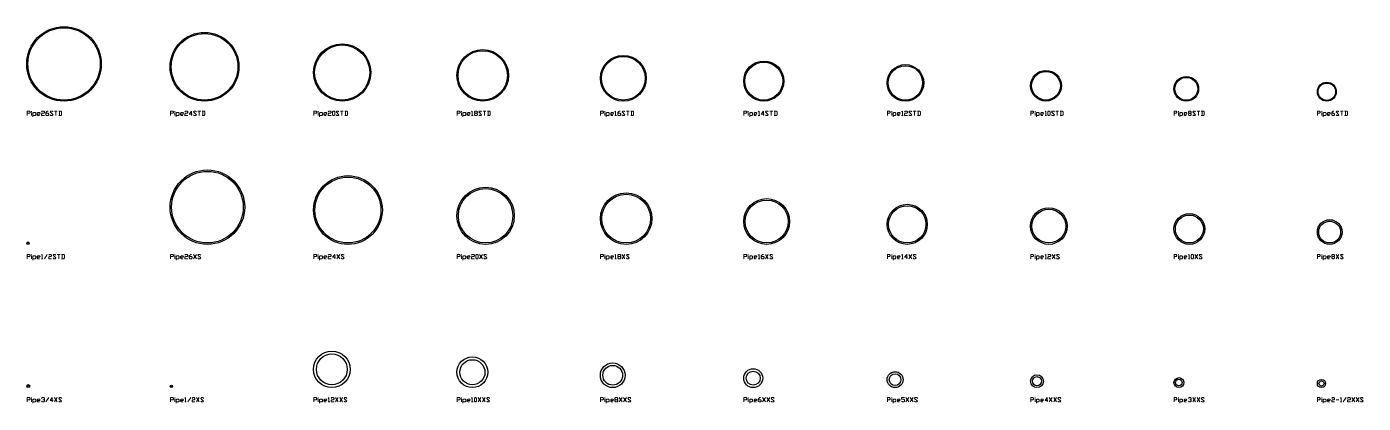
# Model space of a CAD drawing. Header units: inches. Extents: x 0 to 963, y -105 to 26.
# Drawn here: x 0 to 466, y -105.5 to 26 of the extents above; entities that cross this region are included whole.
import ezdxf

# ---------------------------------------------------------------- set-up
doc = ezdxf.new("R2010")
doc.units = ezdxf.units.IN
doc.header["$MEASUREMENT"] = 0
doc.layers.add('AISC_STEEL', color=7, linetype='Continuous')

msp = doc.modelspace()

# ---------------------------------------------------------------- linework, layer by layer
at = {"color": 3, "lineweight": 0}
for p, q in [((1.69, -3.74), (1.69, -3.48)), ((1.69, -5), (1.69, -3.99)), ((2.16, -5.47), (2.16, -3.99)), ((9.66, -3.48), (10.67, -3.48)), ((10.17, -3.48), (10.17, -5)), ((11.43, -3.48), (11.43, -5)), ((51.67, -3.74), (51.67, -3.48)), ((51.67, -5), (51.67, -3.99)), ((52.14, -5.47), (52.14, -3.99)), ((59.65, -3.48), (60.66, -3.48)), ((60.15, -3.48), (60.15, -5)), ((61.41, -3.48), (61.41, -5)), ((101.65, -3.74), (101.65, -3.48)), ((101.65, -5), (101.65, -3.99)), ((102.13, -5.47), (102.13, -3.99)), ((109.38, -3.48), (110.39, -3.48)), ((109.88, -3.48), (109.88, -5)), ((111.14, -3.48), (111.14, -5)), ((151.64, -3.74), (151.64, -3.48)), ((151.64, -5), (151.64, -3.99)), ((152.11, -5.47), (152.11, -3.99)), ((156.37, -4.24), (156.87, -4.24)), ((159.11, -3.48), (160.12, -3.48)), ((159.61, -3.48), (159.61, -5)), ((160.88, -3.48), (160.88, -5)), ((201.62, -3.74), (201.62, -3.48)), ((201.62, -5), (201.62, -3.99)), ((202.09, -5.47), (202.09, -3.99)), ((209.09, -3.48), (210.1, -3.48)), ((209.6, -3.48), (209.6, -5)), ((210.86, -3.48), (210.86, -5)), ((251.6, -3.74), (251.6, -3.48)), ((251.6, -5), (251.6, -3.99)), ((252.08, -5.47), (252.08, -3.99)), ((259.08, -3.48), (260.09, -3.48)), ((259.58, -3.48), (259.58, -5)), ((260.84, -3.48), (260.84, -5)), ((301.59, -3.74), (301.59, -3.48)), ((301.59, -5), (301.59, -3.99)), ((302.06, -5.47), (302.06, -3.99)), ((309.06, -3.48), (310.07, -3.48)), ((309.57, -3.48), (309.57, -5)), ((310.83, -3.48), (310.83, -5)), ((351.57, -3.74), (351.57, -3.48)), ((351.57, -5), (351.57, -3.99)), ((352.04, -5.47), (352.04, -3.99)), ((358.79, -3.48), (359.8, -3.48)), ((359.3, -3.48), (359.3, -5)), ((360.56, -3.48), (360.56, -5)), ((401.56, -3.74), (401.56, -3.48)), ((401.56, -5), (401.56, -3.99)), ((402.03, -5.47), (402.03, -3.99)), ((405.28, -4.24), (405.78, -4.24)), ((408.05, -3.48), (409.03, -3.48)), ((408.52, -3.48), (408.52, -5)), ((409.79, -3.48), (409.79, -5)), ((451.54, -3.74), (451.54, -3.48)), ((451.54, -5), (451.54, -3.99)), ((452.01, -5.47), (452.01, -3.99)), ((458.04, -3.48), (459.01, -3.48)), ((458.51, -3.48), (458.51, -5)), ((459.77, -3.48), (459.77, -5)), ((155.11, -5), (155.61, -5)), ((205.09, -5), (205.59, -5)), ((255.07, -5), (255.58, -5)), ((305.06, -5), (305.56, -5)), ((355.07, -5), (355.54, -5)), ((1.69, -53.72), (1.69, -53.47)), ((1.69, -54.98), (1.69, -53.97)), ((2.16, -55.49), (2.16, -53.97)), ((5.15, -54.98), (5.66, -54.98)), ((6.16, -54.98), (7.17, -53.47)), ((10.67, -53.47), (11.68, -53.47)), ((11.18, -53.47), (11.18, -54.98)), ((12.41, -53.47), (12.41, -54.98)), ((51.67, -53.72), (51.67, -53.47)), ((51.67, -54.98), (51.67, -53.97)), ((52.14, -55.49), (52.14, -53.97)), ((58.17, -54.98), (59.14, -53.47)), ((58.17, -53.47), (59.14, -54.98)), ((101.65, -53.72), (101.65, -53.47)), ((101.65, -54.98), (101.65, -53.97)), ((102.13, -55.49), (102.13, -53.97)), ((108.15, -54.98), (109.13, -53.47)), ((108.15, -53.47), (109.13, -54.98)), ((151.64, -53.72), (151.64, -53.47)), ((151.64, -54.98), (151.64, -53.97)), ((152.11, -55.49), (152.11, -53.97)), ((157.88, -54.98), (158.86, -53.47)), ((157.88, -53.47), (158.86, -54.98)), ((201.62, -53.72), (201.62, -53.47)), ((201.62, -54.98), (201.62, -53.97)), ((202.09, -55.49), (202.09, -53.97)), ((205.09, -54.98), (205.59, -54.98)), ((206.35, -54.22), (206.86, -54.22)), ((207.61, -54.98), (208.59, -53.47)), ((207.61, -53.47), (208.59, -54.98)), ((251.6, -53.72), (251.6, -53.47)), ((251.6, -54.98), (251.6, -53.97)), ((252.08, -55.49), (252.08, -53.97)), ((255.07, -54.98), (255.58, -54.98)), ((257.6, -54.98), (258.57, -53.47)), ((257.6, -53.47), (258.57, -54.98)), ((301.59, -53.72), (301.59, -53.47)), ((301.59, -54.98), (301.59, -53.97)), ((302.06, -55.49), (302.06, -53.97)), ((305.06, -54.98), (305.56, -54.98)), ((307.58, -54.98), (308.56, -53.47)), ((307.58, -53.47), (308.56, -54.98)), ((351.57, -53.72), (351.57, -53.47)), ((351.57, -54.98), (351.57, -53.97)), ((352.04, -55.49), (352.04, -53.97)), ((355.07, -54.98), (355.54, -54.98)), ((357.56, -54.98), (358.54, -53.47)), ((357.56, -53.47), (358.54, -54.98)), ((401.56, -53.72), (401.56, -53.47)), ((401.56, -54.98), (401.56, -53.97)), ((402.03, -55.49), (402.03, -53.97)), ((405.06, -54.98), (405.53, -54.98)), ((407.29, -54.98), (408.3, -53.47)), ((407.29, -53.47), (408.3, -54.98)), ((451.54, -53.72), (451.54, -53.47)), ((451.54, -54.98), (451.54, -53.97)), ((452.01, -55.49), (452.01, -53.97)), ((455.26, -54.22), (455.76, -54.22)), ((456.52, -54.98), (457.53, -53.47)), ((456.52, -53.47), (457.53, -54.98)), ((1.69, -103.74), (1.69, -103.48)), ((1.69, -104.97), (1.69, -103.99)), ((2.16, -105.47), (2.16, -103.99)), ((6.67, -104.97), (7.68, -103.48)), ((9.66, -104.97), (10.67, -103.48)), ((9.66, -103.48), (10.67, -104.97)), ((51.67, -103.74), (51.67, -103.48)), ((51.67, -104.97), (51.67, -103.99)), ((52.14, -105.47), (52.14, -103.99)), ((55.14, -104.97), (55.64, -104.97)), ((56.15, -104.97), (57.16, -103.48)), ((59.14, -104.97), (60.15, -103.48)), ((59.14, -103.48), (60.15, -104.97)), ((101.65, -103.74), (101.65, -103.48)), ((101.65, -104.97), (101.65, -103.99)), ((102.13, -105.47), (102.13, -103.99)), ((105.12, -104.97), (105.63, -104.97)), ((107.64, -104.97), (108.62, -103.48)), ((107.64, -103.48), (108.62, -104.97)), ((109.13, -104.97), (110.14, -103.48)), ((109.13, -103.48), (110.14, -104.97)), ((151.64, -103.74), (151.64, -103.48)), ((151.64, -104.97), (151.64, -103.99)), ((152.11, -105.47), (152.11, -103.99)), ((155.11, -104.97), (155.61, -104.97)), ((157.38, -104.97), (158.39, -103.48)), ((157.38, -103.48), (158.39, -104.97)), ((158.86, -104.97), (159.87, -103.48)), ((158.86, -103.48), (159.87, -104.97)), ((201.62, -103.74), (201.62, -103.48)), ((201.62, -104.97), (201.62, -103.99)), ((202.09, -105.47), (202.09, -103.99)), ((205.34, -104.24), (205.85, -104.24)), ((206.6, -104.97), (207.61, -103.48)), ((206.6, -103.48), (207.61, -104.97)), ((208.12, -104.97), (209.09, -103.48)), ((208.12, -103.48), (209.09, -104.97)), ((251.6, -103.74), (251.6, -103.48)), ((251.6, -104.97), (251.6, -103.99)), ((252.08, -105.47), (252.08, -103.99)), ((256.59, -104.97), (257.6, -103.48)), ((256.59, -103.48), (257.6, -104.97)), ((258.1, -104.97), (259.08, -103.48)), ((258.1, -103.48), (259.08, -104.97)), ((301.59, -103.74), (301.59, -103.48)), ((301.59, -104.97), (301.59, -103.99)), ((302.06, -105.47), (302.06, -103.99)), ((306.57, -104.97), (307.58, -103.48)), ((306.57, -103.48), (307.58, -104.97)), ((308.08, -104.97), (309.06, -103.48)), ((308.08, -103.48), (309.06, -104.97)), ((351.57, -103.74), (351.57, -103.48)), ((351.57, -104.97), (351.57, -103.99)), ((352.04, -105.47), (352.04, -103.99)), ((356.55, -104.97), (357.56, -103.48)), ((356.55, -103.48), (357.56, -104.97)), ((358.07, -104.97), (359.05, -103.48)), ((358.07, -103.48), (359.05, -104.97)), ((401.56, -103.74), (401.56, -103.48)), ((401.56, -104.97), (401.56, -103.99)), ((402.03, -105.47), (402.03, -103.99)), ((406.54, -104.97), (407.55, -103.48)), ((406.54, -103.48), (407.55, -104.97)), ((408.05, -104.97), (409.03, -103.48)), ((408.05, -103.48), (409.03, -104.97)), ((451.54, -103.74), (451.54, -103.48)), ((451.54, -104.97), (451.54, -103.99)), ((452.01, -105.47), (452.01, -103.99)), ((456.52, -104.24), (457.53, -104.24)), ((458.04, -104.97), (458.51, -104.97)), ((459.01, -104.97), (460.02, -103.48)), ((462.01, -104.97), (463.02, -103.48)), ((462.01, -103.48), (463.02, -104.97)), ((463.52, -104.97), (464.53, -103.48)), ((463.52, -103.48), (464.53, -104.97))]:
    msp.add_line(p, q, dxfattribs=at)
for points in [[(0.17, -5), (0.17, -3.48), (0.93, -3.48), (1.18, -3.74), (1.18, -3.99), (0.93, -4.24), (0.17, -4.24)], [(2.16, -4.24), (2.41, -3.99), (2.92, -3.99), (3.17, -4.24), (3.17, -4.75), (2.92, -5), (2.16, -5)], [(3.67, -4.49), (4.43, -4.49), (4.68, -4.24), (4.43, -3.99), (3.92, -3.99), (3.67, -4.24), (3.67, -4.75), (3.92, -5), (4.43, -5)], [(5.15, -3.74), (5.41, -3.48), (5.91, -3.48), (6.16, -3.74), (6.16, -3.99), (5.91, -4.24), (5.41, -4.24), (5.15, -4.49), (5.15, -5), (6.16, -5)], [(6.67, -4.24), (7.42, -4.24), (7.68, -4.49), (7.68, -4.75), (7.42, -5), (6.92, -5), (6.67, -4.75), (6.67, -3.99), (7.17, -3.48), (7.42, -3.48)], [(8.18, -4.75), (8.4, -5), (8.91, -5), (9.16, -4.75), (8.18, -3.74), (8.4, -3.48), (8.91, -3.48), (9.16, -3.74)], [(11.18, -5), (11.9, -5), (12.16, -4.75), (12.16, -3.74), (11.9, -3.48), (11.18, -3.48)], [(50.16, -5), (50.16, -3.48), (50.91, -3.48), (51.16, -3.74), (51.16, -3.99), (50.91, -4.24), (50.16, -4.24)], [(52.14, -4.24), (52.39, -3.99), (52.9, -3.99), (53.15, -4.24), (53.15, -4.75), (52.9, -5), (52.14, -5)], [(53.66, -4.49), (54.41, -4.49), (54.66, -4.24), (54.41, -3.99), (53.91, -3.99), (53.66, -4.24), (53.66, -4.75), (53.91, -5), (54.41, -5)], [(55.14, -3.74), (55.39, -3.48), (55.89, -3.48), (56.15, -3.74), (56.15, -3.99), (55.89, -4.24), (55.39, -4.24), (55.14, -4.49), (55.14, -5), (56.15, -5)], [(57.66, -4.49), (56.65, -4.49), (57.41, -3.48), (57.41, -5)], [(58.17, -4.75), (58.39, -5), (58.89, -5), (59.14, -4.75), (58.17, -3.74), (58.39, -3.48), (58.89, -3.48), (59.14, -3.74)], [(61.16, -5), (61.89, -5), (62.14, -4.75), (62.14, -3.74), (61.89, -3.48), (61.16, -3.48)], [(100.14, -5), (100.14, -3.48), (100.9, -3.48), (101.15, -3.74), (101.15, -3.99), (100.9, -4.24), (100.14, -4.24)], [(102.13, -4.24), (102.38, -3.99), (102.88, -3.99), (103.13, -4.24), (103.13, -4.75), (102.88, -5), (102.13, -5)], [(103.64, -4.49), (104.4, -4.49), (104.65, -4.24), (104.4, -3.99), (103.89, -3.99), (103.64, -4.24), (103.64, -4.75), (103.89, -5), (104.4, -5)], [(105.12, -3.74), (105.37, -3.48), (105.88, -3.48), (106.13, -3.74), (106.13, -3.99), (105.88, -4.24), (105.37, -4.24), (105.12, -4.49), (105.12, -5), (106.13, -5)], [(107.9, -4.75), (108.15, -5), (108.62, -5), (108.87, -4.75), (107.9, -3.74), (108.15, -3.48), (108.62, -3.48), (108.87, -3.74)], [(110.89, -5), (111.65, -5), (111.87, -4.75), (111.87, -3.74), (111.65, -3.48), (110.89, -3.48)], [(150.12, -5), (150.12, -3.48), (150.88, -3.48), (151.13, -3.74), (151.13, -3.99), (150.88, -4.24), (150.12, -4.24)], [(152.11, -4.24), (152.36, -3.99), (152.87, -3.99), (153.12, -4.24), (153.12, -4.75), (152.87, -5), (152.11, -5)], [(153.62, -4.49), (154.38, -4.49), (154.63, -4.24), (154.38, -3.99), (153.88, -3.99), (153.62, -4.24), (153.62, -4.75), (153.88, -5), (154.38, -5)], [(155.11, -3.74), (155.36, -3.48), (155.36, -5)], [(157.63, -4.75), (157.88, -5), (158.39, -5), (158.61, -4.75), (157.63, -3.74), (157.88, -3.48), (158.39, -3.48), (158.61, -3.74)], [(160.62, -5), (161.38, -5), (161.63, -4.75), (161.63, -3.74), (161.38, -3.48), (160.62, -3.48)], [(200.11, -5), (200.11, -3.48), (200.86, -3.48), (201.12, -3.74), (201.12, -3.99), (200.86, -4.24), (200.11, -4.24)], [(202.09, -4.24), (202.35, -3.99), (202.85, -3.99), (203.1, -4.24), (203.1, -4.75), (202.85, -5), (202.09, -5)], [(203.61, -4.49), (204.36, -4.49), (204.62, -4.24), (204.36, -3.99), (203.86, -3.99), (203.61, -4.24), (203.61, -4.75), (203.86, -5), (204.36, -5)], [(205.09, -3.74), (205.34, -3.48), (205.34, -5)], [(206.1, -4.24), (206.86, -4.24), (207.11, -4.49), (207.11, -4.75), (206.86, -5), (206.35, -5), (206.1, -4.75), (206.1, -3.99), (206.6, -3.48), (206.86, -3.48)], [(207.61, -4.75), (207.86, -5), (208.37, -5), (208.59, -4.75), (207.61, -3.74), (207.86, -3.48), (208.37, -3.48), (208.59, -3.74)], [(210.61, -5), (211.36, -5), (211.62, -4.75), (211.62, -3.74), (211.36, -3.48), (210.61, -3.48)], [(250.09, -5), (250.09, -3.48), (250.85, -3.48), (251.1, -3.74), (251.1, -3.99), (250.85, -4.24), (250.09, -4.24)], [(252.08, -4.24), (252.33, -3.99), (252.83, -3.99), (253.09, -4.24), (253.09, -4.75), (252.83, -5), (252.08, -5)], [(253.59, -4.49), (254.35, -4.49), (254.6, -4.24), (254.35, -3.99), (253.84, -3.99), (253.59, -4.24), (253.59, -4.75), (253.84, -5), (254.35, -5)], [(255.07, -3.74), (255.33, -3.48), (255.33, -5)], [(257.09, -4.49), (256.08, -4.49), (256.84, -3.48), (256.84, -5)], [(257.6, -4.75), (257.85, -5), (258.35, -5), (258.57, -4.75), (257.6, -3.74), (257.85, -3.48), (258.35, -3.48), (258.57, -3.74)], [(260.59, -5), (261.35, -5), (261.6, -4.75), (261.6, -3.74), (261.35, -3.48), (260.59, -3.48)], [(300.07, -5), (300.07, -3.48), (300.83, -3.48), (301.08, -3.74), (301.08, -3.99), (300.83, -4.24), (300.07, -4.24)], [(302.06, -4.24), (302.31, -3.99), (302.82, -3.99), (303.07, -4.24), (303.07, -4.75), (302.82, -5), (302.06, -5)], [(303.57, -4.49), (304.33, -4.49), (304.58, -4.24), (304.33, -3.99), (303.83, -3.99), (303.57, -4.24), (303.57, -4.75), (303.83, -5), (304.33, -5)], [(305.06, -3.74), (305.31, -3.48), (305.31, -5)], [(306.07, -3.74), (306.32, -3.48), (306.82, -3.48), (307.07, -3.74), (307.07, -3.99), (306.82, -4.24), (306.32, -4.24), (306.07, -4.49), (306.07, -5), (307.07, -5)], [(307.58, -4.75), (307.83, -5), (308.34, -5), (308.56, -4.75), (307.58, -3.74), (307.83, -3.48), (308.34, -3.48), (308.56, -3.74)], [(310.58, -5), (311.33, -5), (311.58, -4.75), (311.58, -3.74), (311.33, -3.48), (310.58, -3.48)], [(350.06, -5), (350.06, -3.48), (350.81, -3.48), (351.07, -3.74), (351.07, -3.99), (350.81, -4.24), (350.06, -4.24)], [(352.04, -4.24), (352.3, -3.99), (352.8, -3.99), (353.05, -4.24), (353.05, -4.75), (352.8, -5), (352.04, -5)], [(353.56, -4.49), (354.32, -4.49), (354.57, -4.24), (354.32, -3.99), (353.81, -3.99), (353.56, -4.24), (353.56, -4.75), (353.81, -5), (354.32, -5)], [(355.07, -3.74), (355.29, -3.48), (355.29, -5)], [(357.31, -4.75), (357.56, -5), (358.07, -5), (358.32, -4.75), (357.31, -3.74), (357.56, -3.48), (358.07, -3.48), (358.32, -3.74)], [(360.31, -5), (361.06, -5), (361.32, -4.75), (361.32, -3.74), (361.06, -3.48), (360.31, -3.48)], [(400.04, -5), (400.04, -3.48), (400.8, -3.48), (401.05, -3.74), (401.05, -3.99), (400.8, -4.24), (400.04, -4.24)], [(402.03, -4.24), (402.28, -3.99), (402.79, -3.99), (403.04, -4.24), (403.04, -4.75), (402.79, -5), (402.03, -5)], [(403.54, -4.49), (404.3, -4.49), (404.55, -4.24), (404.3, -3.99), (403.79, -3.99), (403.54, -4.24), (403.54, -4.75), (403.79, -5), (404.3, -5)], [(406.54, -4.75), (406.79, -5), (407.29, -5), (407.55, -4.75), (406.54, -3.74), (406.79, -3.48), (407.29, -3.48), (407.55, -3.74)], [(409.53, -5), (410.29, -5), (410.54, -4.75), (410.54, -3.74), (410.29, -3.48), (409.53, -3.48)], [(450.03, -5), (450.03, -3.48), (450.78, -3.48), (451.03, -3.74), (451.03, -3.99), (450.78, -4.24), (450.03, -4.24)], [(452.01, -4.24), (452.26, -3.99), (452.77, -3.99), (453.02, -4.24), (453.02, -4.75), (452.77, -5), (452.01, -5)], [(453.53, -4.49), (454.28, -4.49), (454.53, -4.24), (454.28, -3.99), (453.78, -3.99), (453.53, -4.24), (453.53, -4.75), (453.78, -5), (454.28, -5)], [(455.04, -4.24), (455.76, -4.24), (456.02, -4.49), (456.02, -4.75), (455.76, -5), (455.26, -5), (455.04, -4.75), (455.04, -3.99), (455.51, -3.48), (455.76, -3.48)], [(456.52, -4.75), (456.77, -5), (457.28, -5), (457.53, -4.75), (456.52, -3.74), (456.77, -3.48), (457.28, -3.48), (457.53, -3.74)], [(459.52, -5), (460.27, -5), (460.53, -4.75), (460.53, -3.74), (460.27, -3.48), (459.52, -3.48)], [(0.17, -54.98), (0.17, -53.47), (0.93, -53.47), (1.18, -53.72), (1.18, -53.97), (0.93, -54.22), (0.17, -54.22)], [(2.16, -54.22), (2.41, -53.97), (2.92, -53.97), (3.17, -54.22), (3.17, -54.73), (2.92, -54.98), (2.16, -54.98)], [(3.67, -54.48), (4.43, -54.48), (4.68, -54.22), (4.43, -53.97), (3.92, -53.97), (3.67, -54.22), (3.67, -54.73), (3.92, -54.98), (4.43, -54.98)], [(5.15, -53.72), (5.41, -53.47), (5.41, -54.98)], [(7.68, -53.72), (7.93, -53.47), (8.4, -53.47), (8.65, -53.72), (8.65, -53.97), (8.4, -54.22), (7.93, -54.22), (7.68, -54.48), (7.68, -54.98), (8.65, -54.98)], [(9.16, -54.73), (9.41, -54.98), (9.92, -54.98), (10.17, -54.73), (9.16, -53.72), (9.41, -53.47), (9.92, -53.47), (10.17, -53.72)], [(12.16, -54.98), (12.91, -54.98), (13.16, -54.73), (13.16, -53.72), (12.91, -53.47), (12.16, -53.47)], [(50.16, -54.98), (50.16, -53.47), (50.91, -53.47), (51.16, -53.72), (51.16, -53.97), (50.91, -54.22), (50.16, -54.22)], [(52.14, -54.22), (52.39, -53.97), (52.9, -53.97), (53.15, -54.22), (53.15, -54.73), (52.9, -54.98), (52.14, -54.98)], [(53.66, -54.48), (54.41, -54.48), (54.66, -54.22), (54.41, -53.97), (53.91, -53.97), (53.66, -54.22), (53.66, -54.73), (53.91, -54.98), (54.41, -54.98)], [(55.14, -53.72), (55.39, -53.47), (55.89, -53.47), (56.15, -53.72), (56.15, -53.97), (55.89, -54.22), (55.39, -54.22), (55.14, -54.48), (55.14, -54.98), (56.15, -54.98)], [(56.65, -54.22), (57.41, -54.22), (57.66, -54.48), (57.66, -54.73), (57.41, -54.98), (56.9, -54.98), (56.65, -54.73), (56.65, -53.97), (57.16, -53.47), (57.41, -53.47)], [(59.65, -54.73), (59.9, -54.98), (60.4, -54.98), (60.66, -54.73), (59.65, -53.72), (59.9, -53.47), (60.4, -53.47), (60.66, -53.72)], [(100.14, -54.98), (100.14, -53.47), (100.9, -53.47), (101.15, -53.72), (101.15, -53.97), (100.9, -54.22), (100.14, -54.22)], [(102.13, -54.22), (102.38, -53.97), (102.88, -53.97), (103.13, -54.22), (103.13, -54.73), (102.88, -54.98), (102.13, -54.98)], [(103.64, -54.48), (104.4, -54.48), (104.65, -54.22), (104.4, -53.97), (103.89, -53.97), (103.64, -54.22), (103.64, -54.73), (103.89, -54.98), (104.4, -54.98)], [(105.12, -53.72), (105.37, -53.47), (105.88, -53.47), (106.13, -53.72), (106.13, -53.97), (105.88, -54.22), (105.37, -54.22), (105.12, -54.48), (105.12, -54.98), (106.13, -54.98)], [(107.64, -54.48), (106.64, -54.48), (107.39, -53.47), (107.39, -54.98)], [(109.63, -54.73), (109.88, -54.98), (110.39, -54.98), (110.64, -54.73), (109.63, -53.72), (109.88, -53.47), (110.39, -53.47), (110.64, -53.72)], [(150.12, -54.98), (150.12, -53.47), (150.88, -53.47), (151.13, -53.72), (151.13, -53.97), (150.88, -54.22), (150.12, -54.22)], [(152.11, -54.22), (152.36, -53.97), (152.87, -53.97), (153.12, -54.22), (153.12, -54.73), (152.87, -54.98), (152.11, -54.98)], [(153.62, -54.48), (154.38, -54.48), (154.63, -54.22), (154.38, -53.97), (153.88, -53.97), (153.62, -54.22), (153.62, -54.73), (153.88, -54.98), (154.38, -54.98)], [(155.11, -53.72), (155.36, -53.47), (155.86, -53.47), (156.11, -53.72), (156.11, -53.97), (155.86, -54.22), (155.36, -54.22), (155.11, -54.48), (155.11, -54.98), (156.11, -54.98)], [(159.36, -54.73), (159.61, -54.98), (160.12, -54.98), (160.37, -54.73), (159.36, -53.72), (159.61, -53.47), (160.12, -53.47), (160.37, -53.72)], [(200.11, -54.98), (200.11, -53.47), (200.86, -53.47), (201.12, -53.72), (201.12, -53.97), (200.86, -54.22), (200.11, -54.22)], [(202.09, -54.22), (202.35, -53.97), (202.85, -53.97), (203.1, -54.22), (203.1, -54.73), (202.85, -54.98), (202.09, -54.98)], [(203.61, -54.48), (204.36, -54.48), (204.62, -54.22), (204.36, -53.97), (203.86, -53.97), (203.61, -54.22), (203.61, -54.73), (203.86, -54.98), (204.36, -54.98)], [(205.09, -53.72), (205.34, -53.47), (205.34, -54.98)], [(209.09, -54.73), (209.35, -54.98), (209.85, -54.98), (210.1, -54.73), (209.09, -53.72), (209.35, -53.47), (209.85, -53.47), (210.1, -53.72)], [(250.09, -54.98), (250.09, -53.47), (250.85, -53.47), (251.1, -53.72), (251.1, -53.97), (250.85, -54.22), (250.09, -54.22)], [(252.08, -54.22), (252.33, -53.97), (252.83, -53.97), (253.09, -54.22), (253.09, -54.73), (252.83, -54.98), (252.08, -54.98)], [(253.59, -54.48), (254.35, -54.48), (254.6, -54.22), (254.35, -53.97), (253.84, -53.97), (253.59, -54.22), (253.59, -54.73), (253.84, -54.98), (254.35, -54.98)], [(255.07, -53.72), (255.33, -53.47), (255.33, -54.98)], [(256.08, -54.22), (256.84, -54.22), (257.09, -54.48), (257.09, -54.73), (256.84, -54.98), (256.33, -54.98), (256.08, -54.73), (256.08, -53.97), (256.59, -53.47), (256.84, -53.47)], [(259.08, -54.73), (259.33, -54.98), (259.83, -54.98), (260.09, -54.73), (259.08, -53.72), (259.33, -53.47), (259.83, -53.47), (260.09, -53.72)], [(300.07, -54.98), (300.07, -53.47), (300.83, -53.47), (301.08, -53.72), (301.08, -53.97), (300.83, -54.22), (300.07, -54.22)], [(302.06, -54.22), (302.31, -53.97), (302.82, -53.97), (303.07, -54.22), (303.07, -54.73), (302.82, -54.98), (302.06, -54.98)], [(303.57, -54.48), (304.33, -54.48), (304.58, -54.22), (304.33, -53.97), (303.83, -53.97), (303.57, -54.22), (303.57, -54.73), (303.83, -54.98), (304.33, -54.98)], [(305.06, -53.72), (305.31, -53.47), (305.31, -54.98)], [(307.07, -54.48), (306.07, -54.48), (306.82, -53.47), (306.82, -54.98)], [(309.06, -54.73), (309.31, -54.98), (309.82, -54.98), (310.07, -54.73), (309.06, -53.72), (309.31, -53.47), (309.82, -53.47), (310.07, -53.72)], [(350.06, -54.98), (350.06, -53.47), (350.81, -53.47), (351.07, -53.72), (351.07, -53.97), (350.81, -54.22), (350.06, -54.22)], [(352.04, -54.22), (352.3, -53.97), (352.8, -53.97), (353.05, -54.22), (353.05, -54.73), (352.8, -54.98), (352.04, -54.98)], [(353.56, -54.48), (354.32, -54.48), (354.57, -54.22), (354.32, -53.97), (353.81, -53.97), (353.56, -54.22), (353.56, -54.73), (353.81, -54.98), (354.32, -54.98)], [(355.07, -53.72), (355.29, -53.47), (355.29, -54.98)], [(356.05, -53.72), (356.3, -53.47), (356.81, -53.47), (357.06, -53.72), (357.06, -53.97), (356.81, -54.22), (356.3, -54.22), (356.05, -54.48), (356.05, -54.98), (357.06, -54.98)], [(359.05, -54.73), (359.3, -54.98), (359.8, -54.98), (360.05, -54.73), (359.05, -53.72), (359.3, -53.47), (359.8, -53.47), (360.05, -53.72)], [(400.04, -54.98), (400.04, -53.47), (400.8, -53.47), (401.05, -53.72), (401.05, -53.97), (400.8, -54.22), (400.04, -54.22)], [(402.03, -54.22), (402.28, -53.97), (402.79, -53.97), (403.04, -54.22), (403.04, -54.73), (402.79, -54.98), (402.03, -54.98)], [(403.54, -54.48), (404.3, -54.48), (404.55, -54.22), (404.3, -53.97), (403.79, -53.97), (403.54, -54.22), (403.54, -54.73), (403.79, -54.98), (404.3, -54.98)], [(405.06, -53.72), (405.28, -53.47), (405.28, -54.98)], [(408.78, -54.73), (409.03, -54.98), (409.53, -54.98), (409.79, -54.73), (408.78, -53.72), (409.03, -53.47), (409.53, -53.47), (409.79, -53.72)], [(450.03, -54.98), (450.03, -53.47), (450.78, -53.47), (451.03, -53.72), (451.03, -53.97), (450.78, -54.22), (450.03, -54.22)], [(452.01, -54.22), (452.26, -53.97), (452.77, -53.97), (453.02, -54.22), (453.02, -54.73), (452.77, -54.98), (452.01, -54.98)], [(453.53, -54.48), (454.28, -54.48), (454.53, -54.22), (454.28, -53.97), (453.78, -53.97), (453.53, -54.22), (453.53, -54.73), (453.78, -54.98), (454.28, -54.98)], [(458.04, -54.73), (458.29, -54.98), (458.76, -54.98), (459.01, -54.73), (458.04, -53.72), (458.29, -53.47), (458.76, -53.47), (459.01, -53.72)], [(0.17, -104.97), (0.17, -103.48), (0.93, -103.48), (1.18, -103.74), (1.18, -103.99), (0.93, -104.24), (0.17, -104.24)], [(2.16, -104.24), (2.41, -103.99), (2.92, -103.99), (3.17, -104.24), (3.17, -104.74), (2.92, -104.97), (2.16, -104.97)], [(3.67, -104.49), (4.43, -104.49), (4.68, -104.24), (4.43, -103.99), (3.92, -103.99), (3.67, -104.24), (3.67, -104.74), (3.92, -104.97), (4.43, -104.97)], [(5.15, -103.74), (5.41, -103.48), (5.91, -103.48), (6.16, -103.74), (6.16, -103.99), (5.91, -104.24)], [(5.66, -104.24), (5.91, -104.24), (6.16, -104.49), (6.16, -104.74), (5.91, -104.97), (5.41, -104.97), (5.15, -104.74)], [(9.16, -104.49), (8.18, -104.49), (8.91, -103.48), (8.91, -104.97)], [(11.18, -104.74), (11.43, -104.97), (11.9, -104.97), (12.16, -104.74), (11.18, -103.74), (11.43, -103.48), (11.9, -103.48), (12.16, -103.74)], [(50.16, -104.97), (50.16, -103.48), (50.91, -103.48), (51.16, -103.74), (51.16, -103.99), (50.91, -104.24), (50.16, -104.24)], [(52.14, -104.24), (52.39, -103.99), (52.9, -103.99), (53.15, -104.24), (53.15, -104.74), (52.9, -104.97), (52.14, -104.97)], [(53.66, -104.49), (54.41, -104.49), (54.66, -104.24), (54.41, -103.99), (53.91, -103.99), (53.66, -104.24), (53.66, -104.74), (53.91, -104.97), (54.41, -104.97)], [(55.14, -103.74), (55.39, -103.48), (55.39, -104.97)], [(57.66, -103.74), (57.91, -103.48), (58.39, -103.48), (58.64, -103.74), (58.64, -103.99), (58.39, -104.24), (57.91, -104.24), (57.66, -104.49), (57.66, -104.97), (58.64, -104.97)], [(60.66, -104.74), (60.91, -104.97), (61.41, -104.97), (61.67, -104.74), (60.66, -103.74), (60.91, -103.48), (61.41, -103.48), (61.67, -103.74)], [(100.14, -104.97), (100.14, -103.48), (100.9, -103.48), (101.15, -103.74), (101.15, -103.99), (100.9, -104.24), (100.14, -104.24)], [(102.13, -104.24), (102.38, -103.99), (102.88, -103.99), (103.13, -104.24), (103.13, -104.74), (102.88, -104.97), (102.13, -104.97)], [(103.64, -104.49), (104.4, -104.49), (104.65, -104.24), (104.4, -103.99), (103.89, -103.99), (103.64, -104.24), (103.64, -104.74), (103.89, -104.97), (104.4, -104.97)], [(105.12, -103.74), (105.37, -103.48), (105.37, -104.97)], [(106.13, -103.74), (106.38, -103.48), (106.89, -103.48), (107.14, -103.74), (107.14, -103.99), (106.89, -104.24), (106.38, -104.24), (106.13, -104.49), (106.13, -104.97), (107.14, -104.97)], [(110.64, -104.74), (110.89, -104.97), (111.4, -104.97), (111.65, -104.74), (110.64, -103.74), (110.89, -103.48), (111.4, -103.48), (111.65, -103.74)], [(150.12, -104.97), (150.12, -103.48), (150.88, -103.48), (151.13, -103.74), (151.13, -103.99), (150.88, -104.24), (150.12, -104.24)], [(152.11, -104.24), (152.36, -103.99), (152.87, -103.99), (153.12, -104.24), (153.12, -104.74), (152.87, -104.97), (152.11, -104.97)], [(153.62, -104.49), (154.38, -104.49), (154.63, -104.24), (154.38, -103.99), (153.88, -103.99), (153.62, -104.24), (153.62, -104.74), (153.88, -104.97), (154.38, -104.97)], [(155.11, -103.74), (155.36, -103.48), (155.36, -104.97)], [(160.37, -104.74), (160.62, -104.97), (161.13, -104.97), (161.38, -104.74), (160.37, -103.74), (160.62, -103.48), (161.13, -103.48), (161.38, -103.74)], [(200.11, -104.97), (200.11, -103.48), (200.86, -103.48), (201.12, -103.74), (201.12, -103.99), (200.86, -104.24), (200.11, -104.24)], [(202.09, -104.24), (202.35, -103.99), (202.85, -103.99), (203.1, -104.24), (203.1, -104.74), (202.85, -104.97), (202.09, -104.97)], [(203.61, -104.49), (204.36, -104.49), (204.62, -104.24), (204.36, -103.99), (203.86, -103.99), (203.61, -104.24), (203.61, -104.74), (203.86, -104.97), (204.36, -104.97)], [(209.6, -104.74), (209.85, -104.97), (210.36, -104.97), (210.61, -104.74), (209.6, -103.74), (209.85, -103.48), (210.36, -103.48), (210.61, -103.74)], [(250.09, -104.97), (250.09, -103.48), (250.85, -103.48), (251.1, -103.74), (251.1, -103.99), (250.85, -104.24), (250.09, -104.24)], [(252.08, -104.24), (252.33, -103.99), (252.83, -103.99), (253.09, -104.24), (253.09, -104.74), (252.83, -104.97), (252.08, -104.97)], [(253.59, -104.49), (254.35, -104.49), (254.6, -104.24), (254.35, -103.99), (253.84, -103.99), (253.59, -104.24), (253.59, -104.74), (253.84, -104.97), (254.35, -104.97)], [(255.07, -104.24), (255.83, -104.24), (256.08, -104.49), (256.08, -104.74), (255.83, -104.97), (255.33, -104.97), (255.07, -104.74), (255.07, -103.99), (255.58, -103.48), (255.83, -103.48)], [(259.58, -104.74), (259.83, -104.97), (260.34, -104.97), (260.59, -104.74), (259.58, -103.74), (259.83, -103.48), (260.34, -103.48), (260.59, -103.74)], [(300.07, -104.97), (300.07, -103.48), (300.83, -103.48), (301.08, -103.74), (301.08, -103.99), (300.83, -104.24), (300.07, -104.24)], [(302.06, -104.24), (302.31, -103.99), (302.82, -103.99), (303.07, -104.24), (303.07, -104.74), (302.82, -104.97), (302.06, -104.97)], [(303.57, -104.49), (304.33, -104.49), (304.58, -104.24), (304.33, -103.99), (303.83, -103.99), (303.57, -104.24), (303.57, -104.74), (303.83, -104.97), (304.33, -104.97)], [(305.06, -104.74), (305.31, -104.97), (305.81, -104.97), (306.07, -104.74), (306.07, -104.24), (305.81, -103.99), (305.06, -103.99), (305.06, -103.48), (306.07, -103.48)], [(309.57, -104.74), (309.82, -104.97), (310.32, -104.97), (310.58, -104.74), (309.57, -103.74), (309.82, -103.48), (310.32, -103.48), (310.58, -103.74)], [(350.06, -104.97), (350.06, -103.48), (350.81, -103.48), (351.07, -103.74), (351.07, -103.99), (350.81, -104.24), (350.06, -104.24)], [(352.04, -104.24), (352.3, -103.99), (352.8, -103.99), (353.05, -104.24), (353.05, -104.74), (352.8, -104.97), (352.04, -104.97)], [(353.56, -104.49), (354.32, -104.49), (354.57, -104.24), (354.32, -103.99), (353.81, -103.99), (353.56, -104.24), (353.56, -104.74), (353.81, -104.97), (354.32, -104.97)], [(356.05, -104.49), (355.07, -104.49), (355.8, -103.48), (355.8, -104.97)], [(359.55, -104.74), (359.8, -104.97), (360.31, -104.97), (360.56, -104.74), (359.55, -103.74), (359.8, -103.48), (360.31, -103.48), (360.56, -103.74)], [(400.04, -104.97), (400.04, -103.48), (400.8, -103.48), (401.05, -103.74), (401.05, -103.99), (400.8, -104.24), (400.04, -104.24)], [(402.03, -104.24), (402.28, -103.99), (402.79, -103.99), (403.04, -104.24), (403.04, -104.74), (402.79, -104.97), (402.03, -104.97)], [(403.54, -104.49), (404.3, -104.49), (404.55, -104.24), (404.3, -103.99), (403.79, -103.99), (403.54, -104.24), (403.54, -104.74), (403.79, -104.97), (404.3, -104.97)], [(405.06, -103.74), (405.28, -103.48), (405.78, -103.48), (406.03, -103.74), (406.03, -103.99), (405.78, -104.24)], [(405.53, -104.24), (405.78, -104.24), (406.03, -104.49), (406.03, -104.74), (405.78, -104.97), (405.28, -104.97), (405.06, -104.74)], [(409.53, -104.74), (409.79, -104.97), (410.29, -104.97), (410.54, -104.74), (409.53, -103.74), (409.79, -103.48), (410.29, -103.48), (410.54, -103.74)], [(450.03, -104.97), (450.03, -103.48), (450.78, -103.48), (451.03, -103.74), (451.03, -103.99), (450.78, -104.24), (450.03, -104.24)], [(452.01, -104.24), (452.26, -103.99), (452.77, -103.99), (453.02, -104.24), (453.02, -104.74), (452.77, -104.97), (452.01, -104.97)], [(453.53, -104.49), (454.28, -104.49), (454.53, -104.24), (454.28, -103.99), (453.78, -103.99), (453.53, -104.24), (453.53, -104.74), (453.78, -104.97), (454.28, -104.97)], [(455.04, -103.74), (455.26, -103.48), (455.76, -103.48), (456.02, -103.74), (456.02, -103.99), (455.76, -104.24), (455.26, -104.24), (455.04, -104.49), (455.04, -104.97), (456.02, -104.97)], [(458.04, -103.74), (458.29, -103.48), (458.29, -104.97)], [(460.53, -103.74), (460.78, -103.48), (461.28, -103.48), (461.54, -103.74), (461.54, -103.99), (461.28, -104.24), (460.78, -104.24), (460.53, -104.49), (460.53, -104.97), (461.54, -104.97)], [(465.04, -104.74), (465.26, -104.97), (465.76, -104.97), (466.01, -104.74), (465.04, -103.74), (465.26, -103.48), (465.76, -103.48), (466.01, -103.74)]]:
    msp.add_lwpolyline(points, dxfattribs=at)
for points in [[(106.89, -5), (106.89, -5), (107.14, -5), (107.39, -4.75), (107.39, -3.74), (107.14, -3.48), (106.89, -3.48), (106.64, -3.74), (106.64, -4.75)], [(156.87, -4.24), (157.12, -4.49), (157.12, -4.75), (156.87, -5), (156.37, -5), (156.11, -4.75), (156.11, -4.49), (156.37, -4.24), (156.11, -3.99), (156.11, -3.74), (156.37, -3.48), (156.87, -3.48), (157.12, -3.74), (157.12, -3.99)], [(356.3, -5), (356.3, -5), (356.55, -5), (356.81, -4.75), (356.81, -3.74), (356.55, -3.48), (356.3, -3.48), (356.05, -3.74), (356.05, -4.75)], [(405.78, -4.24), (406.03, -4.49), (406.03, -4.75), (405.78, -5), (405.28, -5), (405.06, -4.75), (405.06, -4.49), (405.28, -4.24), (405.06, -3.99), (405.06, -3.74), (405.28, -3.48), (405.78, -3.48), (406.03, -3.74), (406.03, -3.99)], [(156.87, -54.98), (156.87, -54.98), (157.12, -54.98), (157.38, -54.73), (157.38, -53.72), (157.12, -53.47), (156.87, -53.47), (156.62, -53.72), (156.62, -54.73)], [(206.86, -54.22), (207.11, -54.48), (207.11, -54.73), (206.86, -54.98), (206.35, -54.98), (206.1, -54.73), (206.1, -54.48), (206.35, -54.22), (206.1, -53.97), (206.1, -53.72), (206.35, -53.47), (206.86, -53.47), (207.11, -53.72), (207.11, -53.97)], [(406.29, -54.98), (406.29, -54.98), (406.54, -54.98), (406.79, -54.73), (406.79, -53.72), (406.54, -53.47), (406.29, -53.47), (406.03, -53.72), (406.03, -54.73)], [(455.76, -54.22), (456.02, -54.48), (456.02, -54.73), (455.76, -54.98), (455.26, -54.98), (455.04, -54.73), (455.04, -54.48), (455.26, -54.22), (455.04, -53.97), (455.04, -53.72), (455.26, -53.47), (455.76, -53.47), (456.02, -53.72), (456.02, -53.97)], [(156.37, -104.97), (156.37, -104.97), (156.62, -104.97), (156.87, -104.74), (156.87, -103.74), (156.62, -103.48), (156.37, -103.48), (156.11, -103.74), (156.11, -104.74)], [(205.85, -104.24), (206.1, -104.49), (206.1, -104.74), (205.85, -104.97), (205.34, -104.97), (205.09, -104.74), (205.09, -104.49), (205.34, -104.24), (205.09, -103.99), (205.09, -103.74), (205.34, -103.48), (205.85, -103.48), (206.1, -103.74), (206.1, -103.99)]]:
    msp.add_lwpolyline(points, close=True, dxfattribs=at)
at = {"layer": 'AISC_STEEL'}
for centre, radius in [((13, 13), 13), ((13, 13), 12.62), ((62, 12), 12), ((62, 12), 11.62), ((110, 10), 10), ((110, 10), 9.62), ((159, 9), 9), ((159, 9), 8.62), ((208, 8), 8), ((208, 8), 7.62), ((257, 7), 7), ((257, 7), 6.62), ((306.38, 6.38), 6.38), ((306.38, 6.38), 6), ((355.38, 5.38), 5.38), ((355.38, 5.38), 5.01), ((404.31, 4.31), 4.31), ((404.31, 4.31), 3.99), ((453.31, 3.31), 3.31), ((453.31, 3.31), 3.03), ((63, -37), 13), ((63, -37), 12.5), ((112, -38), 12), ((112, -38), 11.5), ((160, -40), 10), ((160, -40), 9.5), ((209, -41), 9), ((209, -41), 8.5), ((258, -42), 8), ((258, -42), 7.5), ((307, -43), 7), ((307, -43), 6.5), ((356.38, -43.62), 6.38), ((356.38, -43.62), 5.88), ((405.37, -44.62), 5.38), ((405.37, -44.62), 4.88), ((454.31, -45.69), 4.31), ((454.31, -45.69), 3.81), ((0.42, -49.58), 0.42), ((0.42, -49.58), 0.311), ((106.38, -93.62), 6.38), ((106.38, -93.62), 5.38), ((155.38, -94.62), 5.38), ((155.38, -94.62), 4.38), ((204.31, -95.69), 4.31), ((204.31, -95.69), 3.44), ((253.31, -96.69), 3.31), ((253.31, -96.69), 2.45), ((302.78, -97.22), 2.78), ((302.78, -97.22), 2.03), ((352.25, -97.75), 2.25), ((352.25, -97.75), 1.58), ((401.75, -98.25), 1.75), ((401.75, -98.25), 1.15), ((451.44, -98.56), 1.44), ((451.44, -98.56), 0.885), ((0.53, -99.47), 0.525), ((0.53, -99.47), 0.371), ((50.42, -99.58), 0.42), ((50.42, -99.58), 0.273)]:
    msp.add_circle(centre, radius, dxfattribs=at)

doc.saveas('drawing.dxf')
